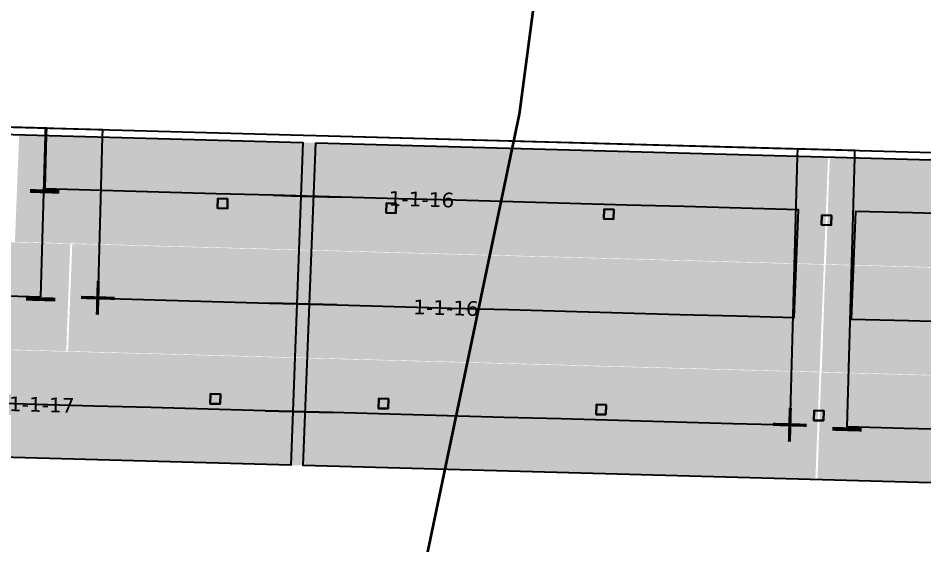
# Model space of a CAD drawing. Header units: metres. Extents: x 1477905 to 1478744, y 4202276 to 4202610.
# Drawn here: x 1478011.68 to 1478030.25, y 4202318.42 to 4202329.21 of the extents above; entities that cross this region are included whole.
import ezdxf

# ---------------------------------------------------------------- set-up
doc = ezdxf.new("R2010")
doc.units = ezdxf.units.M
doc.layers.add('Nouveau Terrain - CN - Courbes', color=22, linetype='Continuous', lineweight=0)
for name, color, linetype in [('PVcase DC Extensions', 170, 'Continuous'), ('PVcase Device Coloring', 7, 'Continuous'), ('PVcase Polarity Symbols', 7, 'Continuous'), ('PVcase Poles', 7, 'Continuous'), ('PVcase PV Modules (full frames)', 142, 'Continuous'), ('PVcase PV Modules (optimised)', 142, 'Continuous'), ('PVcase String Cables', 150, 'Continuous'), ('PVcase Stringing Numbers', 7, 'Continuous'), ('PVcase Strings', 92, 'Continuous')]:
    doc.layers.add(name, color=color, linetype=linetype)
doc.styles.get("Standard").update_dxf_attribs({"font": 'verdana.ttf'})
doc.styles.add('UBS-Style de texte', font='verdana.ttf')

# ---------------------------------------------------------------- blocks, each defined once
blk = doc.blocks.new('3P18@15DEG F FX ID2 PVBlock')
at = {"layer": 'PVcase PV Modules (optimised)', "color": 0}
blk.add_polyline3d([(0, 0, 1.773945735132677), (21.06698842950539, -0.5810537936249747, 1.773945735132684), (20.88445742833418, -7.198992669318526, 7.019385073192552e-15), (-0.182531001171211, -6.617938875693552, 0)], close=True, dxfattribs=at)

msp = doc.modelspace()

# ---------------------------------------------------------------- hatches: boundary and pattern name
at = {"layer": 'PVcase Device Coloring', "true_color": 0xb3ff80, "transparency": 33554582}
for points in [[(1478011.702284429, 4202326.827818082), (1478011.615461978, 4202324.628996938), (1478028.200363106, 4202324.171564697), (1478028.287185556, 4202326.370385841)], [(1478028.321833291, 4202326.369430214), (1478028.24302895, 4202324.170387922), (1478043.649903088, 4202323.745447133), (1478043.728707429, 4202325.944489425)], [(1477996.384200464, 4202325.03943118), (1477996.302014787, 4202322.840482148), (1478012.667866427, 4202322.389091565), (1478012.750052103, 4202324.588040597)], [(1478012.791510174, 4202324.586897132), (1478012.704687723, 4202322.388075988), (1478028.113159521, 4202321.963091134), (1478028.199981971, 4202324.161912278)], [(1478028.234629706, 4202324.160956651), (1478028.155825365, 4202321.961914359), (1478044.742751474, 4202321.504426265), (1478044.821555816, 4202323.703468557)], [(1477996.3041529, 4202322.830760244), (1477996.21733045, 4202320.6319391), (1478028.025955936, 4202319.754617571), (1478028.112778387, 4202321.953438715)], [(1478028.147426121, 4202321.952483088), (1478028.06862178, 4202319.753440795), (1478059.899583833, 4202318.875503195), (1478059.978388174, 4202321.074545487)]]:
    msp.add_hatch(color=71, dxfattribs=at).paths.add_polyline_path(points, flags=0)

# ---------------------------------------------------------------- linework, layer by layer
at = {"layer": 'Nouveau Terrain - CN - Courbes', "linetype": 'Continuous', "lineweight": 35}
msp.add_polyline3d([(1478020.200513647, 4202298.260507676, 82), (1478018.618726824, 4202303.780839821, 82), (1478018.487478202, 4202308.477646887, 82), (1478018.866388556, 4202312.465468839, 82), (1478021.960430175, 4202327.244045476, 82), (1478023.038007246, 4202335.404297454, 82), (1478023.960712021, 4202338.723758246, 82), (1478025.816782199, 4202344.703371576, 82), (1478028.102405449, 4202353.718352411, 82), (1478033.621926913, 4202378.969268734, 82), (1478033.792449336, 4202380.654087802, 82)], dxfattribs=at)
at = {"layer": 'PVcase DC Extensions'}
for points in [[(1478016.912188014, 4202325.58351454, 84.63473900497458), (1478017.478594525, 4202325.567892343, 84.61403609258286), (1478017.740132133, 4202325.56067881, 84.60443066218197), (1478018.306358139, 4202325.545061592, 84.57926693554502)], [(1478018.219154554, 4202323.336588029, 83.98767243252973), (1478017.652928549, 4202323.352205247, 84.0128361591776), (1478017.396048069, 4202323.359290331, 84.02225299628489), (1478016.829641558, 4202323.374912528, 84.04295590875994)], [(1478016.747095102, 4202321.166310515, 83.4511728120951), (1478017.313501613, 4202321.150688319, 83.4304698999869), (1478017.565724964, 4202321.143731684, 83.42124165641401), (1478018.131950969, 4202321.128114466, 83.3960779295248)]]:
    msp.add_polyline3d(points, dxfattribs=at)
at = {"layer": 'PVcase Poles'}
for points in [[(1478015.771235507, 4202325.319060455, 81.20105399580609), (1478015.77674966, 4202325.518984427, 81.20105399580609), (1478015.77674966, 4202325.518984427, 84.65045476435327), (1478015.771235507, 4202325.319060455, 84.59682916678804), (1478015.771235507, 4202325.319060455, 81.20105399580609), (1478015.971159478, 4202325.313546303, 81.20105399580609), (1478015.971159478, 4202325.313546303, 84.58952167936935), (1478015.771235507, 4202325.319060455, 84.59682916678804), (1478015.971159478, 4202325.313546303, 84.58952167936935), (1478015.97667363, 4202325.513470274, 84.64314727693457), (1478015.97667363, 4202325.513470274, 81.20105399580609), (1478015.971159478, 4202325.313546303, 81.20105399580609), (1478015.97667363, 4202325.513470274, 81.20105399580609), (1478015.77674966, 4202325.518984427, 81.20105399580609), (1478015.97667363, 4202325.513470274, 81.20105399580609), (1478015.97667363, 4202325.513470274, 84.64314727693457), (1478015.77674966, 4202325.518984427, 84.65045476435327)], [(1478019.22750268, 4202325.223732299, 81.07852033307402), (1478019.233016832, 4202325.423656271, 81.07852033307402), (1478019.233016832, 4202325.423656271, 84.51227011473455), (1478019.22750268, 4202325.223732299, 84.45862742197708), (1478019.22750268, 4202325.223732299, 81.07852033307402), (1478019.42742665, 4202325.218218147, 81.07852033307402), (1478019.42742665, 4202325.218218147, 84.44974257358498), (1478019.22750268, 4202325.223732299, 84.45862742197708), (1478019.42742665, 4202325.218218147, 84.44974257358498), (1478019.432940803, 4202325.418142118, 84.50338526634245), (1478019.432940803, 4202325.418142118, 81.07852033307402), (1478019.42742665, 4202325.218218147, 81.07852033307402), (1478019.432940803, 4202325.418142118, 81.07852033307402), (1478019.233016832, 4202325.423656271, 81.07852033307402), (1478019.432940803, 4202325.418142118, 81.07852033307402), (1478019.432940803, 4202325.418142118, 84.50338526634245), (1478019.233016832, 4202325.423656271, 84.51227011473455)], [(1478023.690402183, 4202325.10063997, 80.9022073032192), (1478023.695916336, 4202325.300563942, 80.9022073032192), (1478023.695916336, 4202325.300563942, 84.31393379127971), (1478023.690402183, 4202325.10063997, 84.26029109852225), (1478023.690402183, 4202325.10063997, 80.9022073032192), (1478023.890326154, 4202325.095125818, 80.9022073032192), (1478023.890326154, 4202325.095125818, 84.25140625013015), (1478023.690402183, 4202325.10063997, 84.26029109852225), (1478023.890326154, 4202325.095125818, 84.25140625013015), (1478023.895840307, 4202325.295049789, 84.30504894288761), (1478023.895840307, 4202325.295049789, 80.9022073032192), (1478023.890326154, 4202325.095125818, 80.9022073032192), (1478023.895840307, 4202325.295049789, 80.9022073032192), (1478023.695916336, 4202325.300563942, 80.9022073032192), (1478023.895840307, 4202325.295049789, 80.9022073032192), (1478023.895840307, 4202325.295049789, 84.30504894288761), (1478023.695916336, 4202325.300563942, 84.31393379127971)], [(1478028.153301687, 4202324.97754764, 80.70244820670999), (1478028.15881584, 4202325.177471612, 80.70244820670999), (1478028.15881584, 4202325.177471612, 84.11559746757403), (1478028.153301687, 4202324.97754764, 84.06195477481657), (1478028.153301687, 4202324.97754764, 80.70244820670999), (1478028.353225658, 4202324.972033488, 80.70244820670999), (1478028.353225658, 4202324.972033488, 84.05306992642446), (1478028.153301687, 4202324.97754764, 84.06195477481657), (1478028.353225658, 4202324.972033488, 84.05306992642446), (1478028.35873981, 4202325.171957459, 84.10671261918192), (1478028.35873981, 4202325.171957459, 80.70244820670999), (1478028.353225658, 4202324.972033488, 80.70244820670999), (1478028.35873981, 4202325.171957459, 80.70244820670999), (1478028.15881584, 4202325.177471612, 80.70244820670999), (1478028.35873981, 4202325.171957459, 80.70244820670999), (1478028.35873981, 4202325.171957459, 84.10671261918192), (1478028.15881584, 4202325.177471612, 84.11559746757403)], [(1478015.621421888, 4202321.310667157, 81.1881900194615), (1478015.62693604, 4202321.510591129, 81.1881900194615), (1478015.62693604, 4202321.510591129, 83.57642721938835), (1478015.621421888, 4202321.310667157, 83.52280162182312), (1478015.621421888, 4202321.310667157, 81.1881900194615), (1478015.821345859, 4202321.305153005, 81.1881900194615), (1478015.821345859, 4202321.305153005, 83.51549413440442), (1478015.621421888, 4202321.310667157, 83.52280162182312), (1478015.821345859, 4202321.305153005, 83.51549413440442), (1478015.826860011, 4202321.505076976, 83.56911973196965), (1478015.826860011, 4202321.505076976, 81.1881900194615), (1478015.821345859, 4202321.305153005, 81.1881900194615), (1478015.826860011, 4202321.505076976, 81.1881900194615), (1478015.62693604, 4202321.510591129, 81.1881900194615), (1478015.826860011, 4202321.505076976, 81.1881900194615), (1478015.826860011, 4202321.505076976, 83.56911973196965), (1478015.62693604, 4202321.510591129, 83.57642721938835)], [(1478019.069236835, 4202321.215572124, 81.06216779132333), (1478019.074750987, 4202321.415496096, 81.06216779132333), (1478019.074750987, 4202321.415496096, 83.43858484792396), (1478019.069236835, 4202321.215572124, 83.3849421551665), (1478019.069236835, 4202321.215572124, 81.06216779132333), (1478019.269160805, 4202321.210057972, 81.06216779132333), (1478019.269160805, 4202321.210057972, 83.37605730677438), (1478019.069236835, 4202321.215572124, 83.3849421551665), (1478019.269160805, 4202321.210057972, 83.37605730677438), (1478019.274674958, 4202321.409981944, 83.42969999953185), (1478019.274674958, 4202321.409981944, 81.06216779132333), (1478019.269160805, 4202321.210057972, 81.06216779132333), (1478019.274674958, 4202321.409981944, 81.06216779132333), (1478019.074750987, 4202321.415496096, 81.06216779132333), (1478019.274674958, 4202321.409981944, 81.06216779132333), (1478019.274674958, 4202321.409981944, 83.42969999953185), (1478019.074750987, 4202321.415496096, 83.43858484792396)], [(1478023.532136338, 4202321.092479795, 80.86627944371645), (1478023.53765049, 4202321.292403767, 80.86627944371645), (1478023.53765049, 4202321.292403767, 83.24024852447774), (1478023.532136338, 4202321.092479795, 83.18660583172027), (1478023.532136338, 4202321.092479795, 80.86627944371645), (1478023.732060309, 4202321.086965643, 80.86627944371645), (1478023.732060309, 4202321.086965643, 83.17772098332817), (1478023.532136338, 4202321.092479795, 83.18660583172027), (1478023.732060309, 4202321.086965643, 83.17772098332817), (1478023.737574461, 4202321.286889615, 83.23136367608564), (1478023.737574461, 4202321.286889615, 80.86627944371645), (1478023.732060309, 4202321.086965643, 80.86627944371645), (1478023.737574461, 4202321.286889615, 80.86627944371645), (1478023.53765049, 4202321.292403767, 80.86627944371645), (1478023.737574461, 4202321.286889615, 80.86627944371645), (1478023.737574461, 4202321.286889615, 83.23136367608564), (1478023.53765049, 4202321.292403767, 83.24024852447774)], [(1478027.995035842, 4202320.969387464, 80.66454558193202), (1478028.000549994, 4202321.169311436, 80.66454558193202), (1478028.000549994, 4202321.169311436, 83.04191220052122), (1478027.995035842, 4202320.969387464, 82.98826950776376), (1478027.995035842, 4202320.969387464, 80.66454558193202), (1478028.194959813, 4202320.963873312, 80.66454558193202), (1478028.194959813, 4202320.963873312, 82.97938465937165), (1478027.995035842, 4202320.969387464, 82.98826950776376), (1478028.194959813, 4202320.963873312, 82.97938465937165), (1478028.200473965, 4202321.163797284, 83.03302735212911), (1478028.200473965, 4202321.163797284, 80.66454558193202), (1478028.194959813, 4202320.963873312, 80.66454558193202), (1478028.200473965, 4202321.163797284, 80.66454558193202), (1478028.000549994, 4202321.169311436, 80.66454558193202), (1478028.200473965, 4202321.163797284, 80.66454558193202), (1478028.200473965, 4202321.163797284, 83.03302735212911), (1478028.000549994, 4202321.169311436, 83.04191220052122)]]:
    msp.add_polyline3d(points, dxfattribs=at)
at = {"layer": 'PVcase String Cables'}
for points in [[(1477982.062604593, 4202348.668681913, 86.23765637321624), (1477989.002763463, 4202348.477263686, 86.01769885901967), (1477989.002763463, 4202348.477263686, 82.49283262244512), (1477988.920581433, 4202345.497629298, 82.49769059812704), (1477988.838399403, 4202342.51799491, 82.48770924463153), (1477988.756217374, 4202339.538360521, 82.46173863708627), (1477988.674035344, 4202336.558726132, 82.44394899565957), (1477988.591853315, 4202333.579091744, 82.41410711770224), (1477988.509671285, 4202330.599457355, 82.39411051042558), (1477988.427489255, 4202327.619822967, 82.37811010954083), (1477988.427489255, 4202327.619822967, 85.96754482169206), (1477996.221364744, 4202327.404858172, 85.68732005890556), (1477996.472349523, 4202327.397935699, 85.6781474204607), (1478012.237953868, 4202326.963100691, 85.10189358485097), (1478012.233818254, 4202326.813157717, 85.10183996443432), (1478012.142552753, 4202323.504188279, 84.21427524689892)], [(1477982.062604593, 4202348.668681913, 86.23765637321624), (1477989.002763463, 4202348.477263686, 86.01769885901967), (1477989.002763463, 4202348.477263686, 82.49283262244512), (1477988.920581433, 4202345.497629298, 82.49769059812704), (1477988.838399403, 4202342.51799491, 82.48770924463153), (1477988.756217374, 4202339.538360521, 82.46173863708627), (1477988.674035344, 4202336.558726132, 82.44394899566673), (1477988.591853314, 4202333.579091744, 82.41410711770986), (1477988.509671285, 4202330.599457355, 82.3941105104334), (1477988.427489255, 4202327.619822967, 82.37811010954864), (1477988.427489255, 4202327.619822967, 85.96754482170043), (1477996.221364744, 4202327.404858169, 85.68732005890182), (1477996.472349523, 4202327.397935696, 85.6781474204654), (1478017.525289967, 4202326.817269366, 84.90863440867564), (1478017.789462051, 4202326.809983171, 84.8989350939577), (1478038.835693209, 4202326.229501891, 83.96361667354164), (1478039.085051576, 4202326.222624277, 83.9534640923848), (1478043.157257956, 4202326.11030775, 83.82803149248393), (1478043.153122342, 4202325.960364782, 83.82799340616668), (1478043.12278928, 4202324.860593496, 83.53305880614766)], [(1477982.062604593, 4202348.668681913, 86.23765637321624), (1477989.002763463, 4202348.477263686, 86.01769885901967), (1477989.002763463, 4202348.477263686, 82.49283262244512), (1477988.920581433, 4202345.497629298, 82.49769059812704), (1477988.838399403, 4202342.51799491, 82.48770924463153), (1477988.756217374, 4202339.538360521, 82.46173863708627), (1477988.674035344, 4202336.558726132, 82.44394899565957), (1477988.591853315, 4202333.579091744, 82.41410711770224), (1477988.509671285, 4202330.599457355, 82.39411051042558), (1477988.427489255, 4202327.619822967, 82.37811010954083), (1477988.427489255, 4202327.619822967, 85.96754482169206), (1477996.221364744, 4202327.404858169, 85.68732005890182), (1477996.472349523, 4202327.397935697, 85.67814742046667), (1478017.525289967, 4202326.817269366, 84.90863440866713), (1478017.789462051, 4202326.809983172, 84.89893509395934), (1478038.835693209, 4202326.229501892, 83.96361667354326), (1478039.085051576, 4202326.222624277, 83.9534640923848), (1478044.311038781, 4202326.078485038, 83.79249259412586), (1478044.306903167, 4202325.92854207, 83.79245450781572), (1478044.215637667, 4202322.619572628, 82.90506129186144)], [(1477982.062604593, 4202348.668681913, 86.23765637321624), (1477989.002763463, 4202348.477263686, 86.01769885901967), (1477989.002763463, 4202348.477263686, 82.49283262244512), (1477988.920581433, 4202345.497629298, 82.49769059812704), (1477988.838399403, 4202342.51799491, 82.48770924463153), (1477988.756217374, 4202339.538360521, 82.46173863708627), (1477988.674035344, 4202336.558726133, 82.44394899567814), (1477988.591853315, 4202333.579091744, 82.41410711771378), (1477988.509671285, 4202330.599457356, 82.3941105104313), (1477988.427489255, 4202327.619822968, 82.37811010954655), (1477988.427489255, 4202327.619822968, 85.96754482169331), (1477996.221364744, 4202327.40485817, 85.68732005890305), (1477996.472349523, 4202327.397935698, 85.67814742046794), (1478017.525289967, 4202326.817269367, 84.90863440866839), (1478017.789462051, 4202326.809983172, 84.89893509395934), (1478038.835693209, 4202326.229501892, 83.96361667354326), (1478039.085051576, 4202326.222624278, 83.95346409238584), (1478045.483037446, 4202326.046159855, 83.75639254764931), (1478045.478901832, 4202325.896216886, 83.75635446133816), (1478045.387636331, 4202322.587247445, 82.86896124551663)], [(1477982.062604593, 4202348.668681913, 86.23765637321624), (1477989.002763463, 4202348.477263686, 86.01769885901967), (1477989.002763463, 4202348.477263686, 82.49283262244512), (1477988.920581433, 4202345.497629298, 82.49769059812704), (1477988.838399404, 4202342.51799491, 82.48770924462322), (1477988.756217374, 4202339.538360521, 82.46173863707776), (1477988.674035344, 4202336.558726132, 82.44394899565957), (1477988.591853315, 4202333.579091744, 82.41410711770224), (1477988.509671285, 4202330.599457355, 82.39411051041775), (1477988.427489255, 4202327.619822967, 82.37811010953301), (1477988.427489255, 4202327.619822967, 85.9675448216837), (1477996.221364744, 4202327.404858169, 85.68732005890182), (1477996.472349523, 4202327.397935697, 85.67814742046667), (1478017.525289967, 4202326.817269366, 84.90863440866713), (1478017.789462051, 4202326.809983171, 84.8989350939577), (1478038.835693209, 4202326.229501891, 83.96361667354164), (1478039.085051576, 4202326.222624277, 83.9534640923848), (1478044.329256621, 4202326.077982567, 83.79193144600005), (1478044.325121007, 4202325.928039599, 83.79189335968275), (1478044.294787944, 4202324.828268312, 83.49695875946918)], [(1477982.062604593, 4202348.668681913, 86.23765637321624), (1477989.002763463, 4202348.477263686, 86.01769885901967), (1477989.002763463, 4202348.477263686, 82.49283262244512), (1477988.920581433, 4202345.497629298, 82.49769059812704), (1477988.838399403, 4202342.51799491, 82.48770924463153), (1477988.756217374, 4202339.538360521, 82.46173863708627), (1477988.674035344, 4202336.558726132, 82.44394899565957), (1477988.591853315, 4202333.579091744, 82.41410711770224), (1477988.509671285, 4202330.599457355, 82.39411051042558), (1477988.427489255, 4202327.619822967, 82.37811010954083), (1477988.427489255, 4202327.619822967, 85.96754482169206), (1477996.221364744, 4202327.404858172, 85.68732005890556), (1477996.472349523, 4202327.397935699, 85.6781474204607), (1478013.409726069, 4202326.930781755, 85.05906375031316), (1478013.405590455, 4202326.780838779, 85.05901012989531), (1478013.314324954, 4202323.471869341, 84.17144541236843)], [(1477982.062604593, 4202348.668681913, 86.23765637321624), (1477989.002763463, 4202348.477263686, 86.01769885901967), (1477989.002763463, 4202348.477263686, 82.49283262244512), (1477988.920581433, 4202345.497629298, 82.49769059812704), (1477988.838399403, 4202342.51799491, 82.48770924463153), (1477988.756217374, 4202339.538360521, 82.46173863708627), (1477988.674035344, 4202336.558726132, 82.44394899565957), (1477988.591853315, 4202333.579091744, 82.41410711770224), (1477988.509671285, 4202330.599457355, 82.39411051042558), (1477988.427489255, 4202327.619822967, 82.37811010954083), (1477988.427489255, 4202327.619822967, 85.96754482169206), (1477996.221364744, 4202327.404858172, 85.68732005890556), (1477996.472349523, 4202327.397935699, 85.6781474204607), (1478012.259567886, 4202326.96250455, 85.10110356370264), (1478012.255432272, 4202326.812561575, 85.10104994328599), (1478012.225099209, 4202325.712790291, 84.80605834311358)], [(1477982.062604593, 4202348.668681913, 86.23765637321624), (1477989.002763463, 4202348.477263686, 86.01769885901967), (1477989.002763463, 4202348.477263686, 82.49283262244512), (1477988.920581433, 4202345.497629298, 82.49769059812704), (1477988.838399403, 4202342.51799491, 82.48770924463153), (1477988.756217374, 4202339.538360521, 82.46173863708627), (1477988.674035344, 4202336.558726132, 82.44394899566673), (1477988.591853314, 4202333.579091744, 82.41410711770986), (1477988.509671285, 4202330.599457355, 82.3941105104334), (1477988.427489255, 4202327.619822967, 82.37811010954864), (1477988.427489255, 4202327.619822967, 85.96754482170043), (1477996.221364744, 4202327.40485817, 85.68732005890305), (1477996.472349523, 4202327.397935697, 85.67814742046667), (1478017.525289967, 4202326.817269369, 84.90863440867093), (1478017.789462051, 4202326.809983173, 84.89893509395226), (1478038.835693209, 4202326.229501896, 83.9636166735498), (1478039.085051577, 4202326.22262428, 83.95346409238175), (1478059.528803578, 4202325.658760129, 83.32375313812642), (1478059.524667964, 4202325.508817153, 83.32371505180807), (1478059.372470025, 4202319.990649558, 81.84386322016796)], [(1477982.062604593, 4202348.668681913, 86.23765637321624), (1477989.002763463, 4202348.477263686, 86.01769885901967), (1477989.002763463, 4202348.477263686, 82.49283262244512), (1477988.920581433, 4202345.497629298, 82.49769059812704), (1477988.838399403, 4202342.517994909, 82.48770924462217), (1477988.756217374, 4202339.53836052, 82.46173863708005), (1477988.674035344, 4202336.558726132, 82.44394899566673), (1477988.591853314, 4202333.579091744, 82.41410711770986), (1477988.509671285, 4202330.599457354, 82.39411051042768), (1477988.427489255, 4202327.619822966, 82.37811010954293), (1477988.427489255, 4202327.619822966, 85.96754482169918), (1477996.221364744, 4202327.404858169, 85.68732005890182), (1477996.472349523, 4202327.397935697, 85.67814742046667), (1478017.525289967, 4202326.817269369, 84.90863440867093), (1478017.789462051, 4202326.809983173, 84.89893509395226), (1478028.830873482, 4202326.50544729, 84.40824222731881), (1478028.826737868, 4202326.355504316, 84.40816298528158), (1478028.674539929, 4202320.837336725, 82.92755330018015)], [(1477982.062604593, 4202348.668681913, 86.23765637321624), (1477989.002763463, 4202348.477263686, 86.01769885901967), (1477989.002763463, 4202348.477263686, 82.49283262244512), (1477988.920581433, 4202345.497629298, 82.49769059812704), (1477988.838399403, 4202342.51799491, 82.48770924463153), (1477988.756217374, 4202339.538360521, 82.46173863708627), (1477988.674035344, 4202336.558726132, 82.44394899565957), (1477988.591853315, 4202333.579091744, 82.41410711770224), (1477988.509671285, 4202330.599457355, 82.39411051042558), (1477988.427489255, 4202327.619822967, 82.37811010954083), (1477988.427489255, 4202327.619822967, 85.96754482169206), (1477996.221364744, 4202327.40485817, 85.68732005890305), (1477996.472349523, 4202327.397935698, 85.67814742046794), (1478017.525289967, 4202326.81726937, 84.9086344086722), (1478017.789462051, 4202326.809983174, 84.89893509395388), (1478027.659474708, 4202326.537755928, 84.46030051948358), (1478027.655339094, 4202326.387812954, 84.46022127744635), (1478027.503141156, 4202320.869645362, 82.97961159208202)]]:
    msp.add_polyline3d(points, dxfattribs=at)
at = {"layer": 'PVcase Strings'}
for points in [[(1478013.314324954, 4202323.471869341), (1478014.486097155, 4202323.439550404), (1478015.657869356, 4202323.407231466), (1478016.829641558, 4202323.374912528), (1478018.219154554, 4202323.336588029), (1478019.390553328, 4202323.304279391), (1478020.561952101, 4202323.271970753), (1478021.733350874, 4202323.239662115), (1478022.904749647, 4202323.207353477), (1478024.076148421, 4202323.175044839), (1478025.247547194, 4202323.142736201), (1478026.418945967, 4202323.110427563), (1478027.590344741, 4202323.078118925), (1478027.677548325, 4202325.286592488), (1478026.506149552, 4202325.318901126), (1478025.334750779, 4202325.351209764), (1478024.163352005, 4202325.383518402), (1478022.991953232, 4202325.415827041), (1478021.820554459, 4202325.448135679), (1478020.649155685, 4202325.480444316), (1478019.477756912, 4202325.512752954), (1478018.306358139, 4202325.545061592), (1478016.912188014, 4202325.58351454), (1478015.740415812, 4202325.615833478), (1478014.568643611, 4202325.648152416), (1478013.39687141, 4202325.680471353), (1478012.225099209, 4202325.712790291)], [(1478031.191744645, 4202325.189666575), (1478030.020345872, 4202325.221975213), (1478028.848947099, 4202325.254283851), (1478028.761743514, 4202323.045810288), (1478029.933142287, 4202323.01350165), (1478031.104541061, 4202322.981193012)], [(1478010.970780552, 4202323.536507216), (1478012.142552753, 4202323.504188279)], [(1478027.503141156, 4202320.869645362), (1478026.331742383, 4202320.901954), (1478025.160343609, 4202320.934262638), (1478023.988944836, 4202320.966571276), (1478022.817546063, 4202320.998879914), (1478021.646147289, 4202321.031188552), (1478020.474748516, 4202321.063497189), (1478019.303349743, 4202321.095805828), (1478018.131950969, 4202321.128114466), (1478016.747095102, 4202321.166310515), (1478015.5753229, 4202321.198629453), (1478014.403550699, 4202321.23094839), (1478013.231778498, 4202321.263267328), (1478012.060006297, 4202321.295586266), (1478010.888234095, 4202321.327905203)], [(1478031.017337476, 4202320.772719448), (1478029.845938703, 4202320.805028087), (1478028.674539929, 4202320.837336725)]]:
    msp.add_lwpolyline(points, dxfattribs=at)

# ---------------------------------------------------------------- block references
at = {"layer": 'PVcase PV Modules (full frames)', "extrusion": (0.03649919263278333, -0.001006693216474387, 0.9993331754254549), "rotation": 271.5798884593579}
msp.add_blockref('3P18@15DEG F FX ID2 PVBlock', (4241479.239159103, -1360662.192572268, 49799.07048575961), dxfattribs=at)
at = {"layer": 'PVcase PV Modules (full frames)', "extrusion": (0.04436359967453788, -0.001223603362958468, 0.9990147015027995), "rotation": 271.5798884593579}
msp.add_blockref('3P18@15DEG F FX ID2 PVBlock', (4241479.239159103, -1360249.231407252, 60511.24956599561), dxfattribs=at)

# ---------------------------------------------------------------- texts
at = {"layer": 'PVcase Polarity Symbols', "color": 7, "char_height": 0.7000000000000001, "attachment_point": 5, "rotation": 358.42011154064215}
for insert in [(1478012.225099209, 4202325.712790291), (1478012.142552753, 4202323.504188279), (1478028.674539929, 4202320.837336725)]:
    msp.add_mtext('−', dxfattribs=dict(at, insert=insert))
at = {"layer": 'PVcase Polarity Symbols', "color": 1, "char_height": 0.7000000000000001, "attachment_point": 5, "rotation": 358.42011154064215}
for insert in [(1478013.314324954, 4202323.471869341), (1478027.503141156, 4202320.869645362)]:
    msp.add_mtext('＋', dxfattribs=dict(at, insert=insert))
at = {"layer": 'PVcase Stringing Numbers', "color": 18, "true_color": 0x000000, "char_height": 0.3, "attachment_point": 5, "rotation": 358.42011154064215, "style": 'UBS-Style de texte', "bg_fill": 1, "box_fill_scale": 1.5, "bg_fill_color": 7, "bg_fill_true_color": 16777215, "bg_fill_transparency": 0}
for s, insert in [('1-1-16', (1478019.951323767, 4202325.49969139)), ('1-1-16', (1478020.452334847, 4202323.274994133)), ('1-1-17', (1478012.165054418, 4202321.292688908))]:
    msp.add_mtext(s, dxfattribs=dict(at, insert=insert))

doc.saveas('drawing.dxf')
